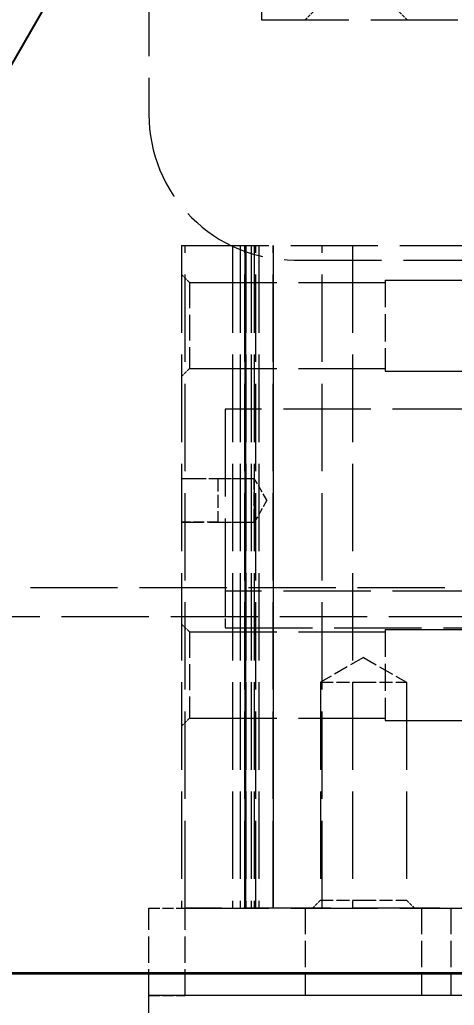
# Model space of a CAD drawing. Extents: x 0 to 18500, y -51 to 3802.
# Drawn here: x 1262.9 to 1322.6, y 1253 to 1388.3 of the extents above; entities that cross this region are included whole.
import ezdxf

# ---------------------------------------------------------------- set-up
doc = ezdxf.new("R2010")
doc.units = 0
doc.header["$MEASUREMENT"] = 0
doc.linetypes.add('DASHED', pattern=[15, 12, -3])
doc.linetypes.add('HIDDEN-HOKUTO', pattern=[3.8, 2.5, -1.3])
doc.layers.get('0').update_dxf_attribs({"linetype": 'CONTINUOUS'})
doc.layers.get('DEFPOINTS').update_dxf_attribs({"linetype": 'CONTINUOUS'})
doc.layers.add('AM_HID', color=1, linetype='HIDDEN-HOKUTO')
doc.layers.add('WORD_DIM', color=253, linetype='CONTINUOUS')
doc.styles.get("Standard").update_dxf_attribs({"font": 'romans.shx', "bigfont": 'bigfont.shx'})
doc.dimstyles.new('1-8', dxfattribs={"dimscale": 8, "dimtxt": 3.5, "dimasz": 3, "dimexe": 1, "dimexo": 0, "dimgap": 1, "dimtad": 3, "dimdsep": 46, "dimtxsty": 'Standard', "dimblk1": 'OPEN', "dimblk2": 'OPEN', "dimsah": 1, "dimcen": 0, "dimclrd": 256, "dimclre": 256, "dimclrt": 3, "dimadec": 0, "dimazin": 0, "dimtfac": 1, "dimtmove": 0, "dimatfit": 3, "dimldrblk": 'OPEN', "dimfxl": 0, "dimtolj": 1, "dimtzin": 0, "dimarcsym": 0})

# ---------------------------------------------------------------- blocks, each defined once
blk = doc.blocks.new('_OPEN')
at = {"color": 0}
for p, q in [((-1, 0.1667), (0, 0)), ((-1, -0.1667), (0, 0)), ((0, 0), (-1, 0))]:
    blk.add_line(p, q, dxfattribs=at)
blk = doc.blocks.new('*D1561')
at = {"layer": 'DEFPOINTS', "color": 0, "linetype": 'Continuous'}
for p in [(1160.62, 1690.3), (959.58, 1192.3), (1272.13, 1192.3)]:
    blk.add_point(p, dxfattribs=at)
at = {"layer": 'WORD_DIM', "linetype": 'Continuous', "lineweight": -2}
for p, q in [((1160.62, 1690.3), (951.58, 1690.3)), ((959.58, 1666.3), (959.58, 1216.3)), ((1272.13, 1192.3), (951.58, 1192.3))]:
    blk.add_line(p, q, dxfattribs=at)
at = {"layer": 'WORD_DIM', "linetype": 'Continuous', "lineweight": -2, "xscale": 24, "yscale": 24, "zscale": 24}
for p, rotation in [((959.58, 1690.3), 90), ((959.58, 1192.3), 270)]:
    blk.add_blockref('_OPEN', p, dxfattribs=dict(at, rotation=rotation))
at = {"layer": 'WORD_DIM', "color": 3, "linetype": 'Continuous', "insert": (937.58, 1441.3), "char_height": 28, "attachment_point": 5, "rotation": 90}
blk.add_mtext('\\A1;498', dxfattribs=at)
blk = doc.blocks.new('aa1')
for p, q in [((-0.4, 0.0667), (0, 0)), ((0, 0), (-1, 0)), ((-0.4, -0.0667), (0, 0))]:
    blk.add_line(p, q)
blk = doc.blocks.new('aa2')
blk.add_circle((0, 0), 1)
blk = doc.blocks.new('*D1571')
at = {"layer": 'DEFPOINTS', "color": 0, "linetype": 'Continuous'}
for p in [(1287.11, 1426.12), (984.96, 902.77), (984.96, 902.77)]:
    blk.add_point(p, dxfattribs=at)
at = {"layer": 'WORD_DIM', "linetype": 'Continuous', "lineweight": -2}
blk.add_line((1257.11, 1374.16), (1014.96, 954.74), dxfattribs=at)
at = {"layer": 'WORD_DIM', "linetype": 'Continuous', "lineweight": -2, "xscale": 60, "yscale": 60, "zscale": 60}
for name, p, rotation in [('aa1', (1287.11, 1426.12), 59.99999999999994), ('aa2', (984.96, 902.77), 240)]:
    blk.add_blockref(name, p, dxfattribs=dict(at, rotation=rotation))
at = {"layer": 'WORD_DIM', "color": 3, "linetype": 'Continuous', "insert": (1136.03, 1164.45), "char_height": 0.000008, "attachment_point": 5, "rotation": 60}
blk.add_mtext('\\A1;604.3', dxfattribs=at)

msp = doc.modelspace()

# ---------------------------------------------------------------- linework, layer by layer
at = {"color": 7, "lineweight": 35}
msp.add_line((1385.62476, 1257.30358), (1185.62476, 1257.30309), dxfattribs=at)
at = {"layer": 'AM_HID', "color": 1, "linetype": 'DASHED', "lineweight": 13}
for p, q in [((1280.62439, 1455.30333), (1280.62451, 1375.30333)), ((1296.12451, 1388.30333), (1386.12451, 1388.30358)), ((1285.12464, 1357.30333), (1386.12464, 1357.30358)), ((1285.12464, 1357.30333), (1285.12488, 1266.30333)), ((1285.625, 1266.30333), (1285.62476, 1357.30333)), ((1285.62537, 1266.30333), (1285.62513, 1357.30333)), ((1292.14234, 1357.30333), (1292.14258, 1266.30333)), ((1292.14246, 1357.30333), (1292.1427, 1266.30333)), ((1292.1427, 1357.30333), (1292.14295, 1266.30333)), ((1292.1427, 1357.30333), (1292.14295, 1266.30333)), ((1293.19239, 1357.30333), (1293.19251, 1266.30333)), ((1293.19239, 1357.30333), (1293.19263, 1266.30333)), ((1293.19263, 1357.30333), (1293.19287, 1266.30333)), ((1293.19275, 1357.30333), (1293.193, 1266.30333)), ((1293.8263, 1266.30333), (1293.82605, 1357.30333)), ((1293.82617, 1357.30333), (1293.82642, 1266.30333)), ((1293.82666, 1266.30333), (1293.82642, 1357.30333)), ((1293.82654, 1357.30333), (1293.82679, 1266.30333)), ((1293.94544, 1357.30333), (1293.94568, 1266.30333)), ((1293.94568, 1266.30333), (1293.94544, 1357.30333)), ((1293.94568, 1357.30333), (1293.94593, 1266.30333)), ((1293.94605, 1266.30333), (1293.9458, 1357.30333)), ((1294.69239, 1357.30333), (1294.69251, 1266.30333)), ((1294.69239, 1357.30333), (1294.69263, 1266.30333)), ((1294.69263, 1357.30333), (1294.69287, 1266.30333)), ((1294.69275, 1357.30333), (1294.693, 1266.30333)), ((1295.12464, 1357.30333), (1295.12488, 1266.30333)), ((1295.32849, 1266.30333), (1295.32825, 1357.30333)), ((1295.32862, 1266.30333), (1295.32837, 1357.30333)), ((1295.32874, 1266.30333), (1295.32862, 1357.30333)), ((1295.32886, 1266.30333), (1295.32862, 1357.30333)), ((1295.74231, 1357.30333), (1295.74256, 1266.30333)), ((1295.74243, 1357.30333), (1295.74268, 1266.30333)), ((1295.74268, 1357.30333), (1295.74292, 1266.30333)), ((1295.7428, 1357.30333), (1295.74292, 1266.30333)), ((1297.69471, 1266.30333), (1297.69446, 1357.30333)), ((1297.69458, 1357.30333), (1297.69483, 1266.30333)), ((1297.69495, 1266.30333), (1297.69471, 1357.30333)), ((1297.69483, 1357.30333), (1297.69507, 1266.30333)), ((1297.77991, 1266.30333), (1297.77979, 1357.30333)), ((1297.78003, 1266.30333), (1297.77979, 1357.30333)), ((1297.78028, 1266.30333), (1297.78003, 1357.30333)), ((1297.7804, 1266.30333), (1297.78015, 1357.30333)), ((1304.4668, 1266.30333), (1304.46656, 1357.30333)), ((1304.46692, 1266.30333), (1304.46668, 1357.30333)), ((1304.46704, 1266.30333), (1304.46692, 1357.30333)), ((1304.46717, 1266.30333), (1304.46692, 1357.30333)), ((1308.62464, 1357.30345), (1308.62488, 1266.30345)), ((1300.62464, 1355.30333), (1335.62464, 1355.30345)), ((1286.20716, 1352.22081), (1313.12476, 1352.22093)), ((1286.2074, 1352.22081), (1313.12488, 1352.22093)), ((1286.20752, 1352.22081), (1313.125, 1352.22081)), ((1286.20764, 1352.22081), (1313.12513, 1352.22081)), ((1313.12476, 1352.55345), (1368.12476, 1352.55358)), ((1313.12488, 1352.55333), (1368.12488, 1352.55358)), ((1313.125, 1352.55333), (1368.125, 1352.55345)), ((1313.12513, 1352.55333), (1368.12513, 1352.55345)), ((1286.20728, 1340.38585), (1313.12476, 1340.38585)), ((1286.2074, 1340.38585), (1313.12488, 1340.38585)), ((1286.20752, 1340.38585), (1313.125, 1340.38585)), ((1286.20777, 1340.38573), (1313.12525, 1340.38585)), ((1313.12476, 1340.05345), (1368.12476, 1340.05358)), ((1313.12488, 1340.05333), (1368.12488, 1340.05358)), ((1313.125, 1340.05333), (1368.12513, 1340.05345)), ((1313.12525, 1340.05333), (1368.12525, 1340.05345)), ((1341.12476, 1334.80345), (1291.12488, 1334.80333)), ((1291.12488, 1334.80333), (1291.12488, 1304.80333)), ((1291.12513, 1334.80333), (1291.12525, 1304.80333)), ((1396.33167, 1310.30358), (1185.62464, 1310.30309)), ((1341.12488, 1309.80345), (1291.12488, 1309.80333)), ((1445.62464, 1306.30382), (1185.62464, 1306.30309)), ((1291.12488, 1304.80333), (1341.12488, 1304.80345)), ((1291.12488, 1304.80333), (1341.12488, 1304.80345)), ((1286.2074, 1304.22081), (1313.12488, 1304.22093)), ((1286.20752, 1304.22081), (1313.125, 1304.22093)), ((1286.20764, 1304.22081), (1313.12513, 1304.22081)), ((1286.20777, 1304.22081), (1313.12525, 1304.22081)), ((1313.12488, 1304.55345), (1368.12488, 1304.55358)), ((1313.125, 1304.55333), (1368.125, 1304.55358)), ((1313.12513, 1304.55333), (1368.12513, 1304.55345)), ((1313.12525, 1304.55333), (1368.12537, 1304.55345)), ((1304.20728, 1297.30333), (1304.2074, 1267.38585)), ((1304.20752, 1297.30333), (1304.20764, 1267.38585)), ((1304.20764, 1297.30333), (1304.20764, 1267.38585)), ((1304.20789, 1297.30333), (1304.20789, 1267.38585)), ((1316.04236, 1297.30345), (1316.04236, 1267.38597)), ((1316.04261, 1297.30333), (1316.04261, 1267.38585)), ((1316.04261, 1297.30333), (1316.04273, 1267.38585)), ((1316.04285, 1297.30333), (1316.04297, 1267.38585)), ((1286.2074, 1292.38585), (1313.12488, 1292.38585)), ((1286.20752, 1292.38585), (1313.125, 1292.38585)), ((1286.20764, 1292.38585), (1313.12513, 1292.38585)), ((1286.20789, 1292.38573), (1313.12537, 1292.38585)), ((1313.12488, 1292.05345), (1368.12488, 1292.05358)), ((1313.125, 1292.05333), (1368.125, 1292.05358)), ((1313.12513, 1292.05333), (1368.12513, 1292.05345)), ((1313.12537, 1292.05333), (1368.12537, 1292.05345)), ((1285.12488, 1266.30333), (1386.12488, 1266.30358)), ((1395.62488, 1266.30358), (1285.62488, 1266.30333)), ((1332.625, 1254.30345), (1280.625, 1254.30333)), ((1280.62513, 1212.30333), (1280.625, 1254.30333)), ((1395.62488, 1254.30358), (1285.62488, 1254.30333))]:
    msp.add_line(p, q, dxfattribs=at)
at = {"layer": 'AM_HID', "color": 1, "linetype": 'DASHED', "lineweight": 13, "ltscale": 0.475}
msp.add_line((1296.12451, 1407.30333), (1296.12451, 1388.30333), dxfattribs=at)
at = {"layer": 'AM_HID', "color": 1, "linetype": 'DASHED', "lineweight": 13, "ltscale": 0.03827}
msp.add_line((1303.20703, 1389.38585), (1302.12464, 1388.30339), dxfattribs=at)
at = {"layer": 'AM_HID', "color": 1, "linetype": 'DASHED', "lineweight": 13, "ltscale": 0.038271}
for p, q in [((1303.20728, 1389.38585), (1302.12488, 1388.30333)), ((1286.20716, 1352.22081), (1285.12476, 1353.30333)), ((1286.20752, 1340.38585), (1285.12513, 1339.30333)), ((1286.20777, 1340.38573), (1285.12525, 1339.30333)), ((1286.20789, 1292.38573), (1285.12537, 1291.30333)), ((1304.20764, 1267.38585), (1303.12525, 1266.30333)), ((1304.20789, 1267.38585), (1303.12549, 1266.30333)), ((1316.04273, 1267.38585), (1317.12513, 1266.30333))]:
    msp.add_line(p, q, dxfattribs=at)
at = {"layer": 'AM_HID', "color": 1, "linetype": 'DASHED', "lineweight": 13, "ltscale": 0.038273}
for p, q in [((1303.2074, 1389.38585), (1302.12488, 1388.30333)), ((1303.20764, 1389.38585), (1302.12513, 1388.30333)), ((1315.04236, 1389.38585), (1316.12488, 1388.30333)), ((1315.04261, 1389.38585), (1316.12513, 1388.30333)), ((1286.2074, 1352.22081), (1285.12488, 1353.30333)), ((1286.20752, 1352.22081), (1285.125, 1353.30333)), ((1286.20764, 1352.22081), (1285.12513, 1353.30333)), ((1286.20728, 1340.38585), (1285.12476, 1339.30333)), ((1286.2074, 1340.38585), (1285.12488, 1339.30333)), ((1286.2074, 1304.22081), (1285.12488, 1305.30333)), ((1286.20752, 1304.22081), (1285.125, 1305.30333)), ((1286.20764, 1304.22081), (1285.12513, 1305.30333)), ((1286.20777, 1304.22081), (1285.12525, 1305.30333)), ((1286.2074, 1292.38585), (1285.12488, 1291.30333)), ((1286.20752, 1292.38585), (1285.125, 1291.30333)), ((1286.20764, 1292.38585), (1285.12513, 1291.30333)), ((1304.2074, 1267.38585), (1303.12488, 1266.30333)), ((1304.20764, 1267.38585), (1303.12513, 1266.30333)), ((1316.04236, 1267.38597), (1317.12488, 1266.30345)), ((1316.04261, 1267.38585), (1317.12513, 1266.30333)), ((1316.04297, 1267.38585), (1317.12549, 1266.30333))]:
    msp.add_line(p, q, dxfattribs=at)
at = {"layer": 'AM_HID', "color": 1, "linetype": 'DASHED', "lineweight": 13, "ltscale": 0.038272}
for p, q in [((1315.04212, 1389.38591), (1316.12464, 1388.30345)), ((1315.04236, 1389.38585), (1316.12488, 1388.30339))]:
    msp.add_line(p, q, dxfattribs=at)
at = {"layer": 'AM_HID', "color": 1, "linetype": 'DASHED', "lineweight": 13, "ltscale": 0.295874}
for p, q in [((1286.20716, 1352.22081), (1286.20728, 1340.38585)), ((1286.20716, 1352.22081), (1286.20728, 1340.38585)), ((1286.2074, 1352.22081), (1286.2074, 1340.38585)), ((1286.2074, 1352.22081), (1286.2074, 1340.38585)), ((1286.20752, 1352.22081), (1286.20752, 1340.38585)), ((1286.20752, 1352.22081), (1286.20752, 1340.38585)), ((1286.2074, 1304.22081), (1286.2074, 1292.38585)), ((1286.2074, 1304.22081), (1286.2074, 1292.38585)), ((1286.20752, 1304.22081), (1286.20752, 1292.38585)), ((1286.20752, 1304.22081), (1286.20752, 1292.38585)), ((1286.20764, 1304.22081), (1286.20764, 1292.38585)), ((1286.20764, 1304.22081), (1286.20764, 1292.38585))]:
    msp.add_line(p, q, dxfattribs=at)
at = {"layer": 'AM_HID', "color": 1, "linetype": 'DASHED', "lineweight": 13, "ltscale": 0.295877}
for p, q in [((1286.20764, 1352.22081), (1286.20777, 1340.38573)), ((1286.20764, 1352.22081), (1286.20777, 1340.38573)), ((1286.20777, 1304.22081), (1286.20789, 1292.38573)), ((1286.20777, 1304.22081), (1286.20789, 1292.38573))]:
    msp.add_line(p, q, dxfattribs=at)
at = {"layer": 'AM_HID', "color": 1, "linetype": 'DASHED', "lineweight": 13, "ltscale": 0.3125}
for p, q in [((1313.12476, 1352.55345), (1313.12476, 1340.05345)), ((1313.12488, 1304.55345), (1313.12488, 1292.05345))]:
    msp.add_line(p, q, dxfattribs=at)
at = {"layer": 'AM_HID', "color": 1, "linetype": 'DASHED', "lineweight": 13, "ltscale": 0.25}
for p, q in [((1285.12476, 1325.30333), (1295.12476, 1325.30333)), ((1285.12513, 1325.30333), (1295.12513, 1325.30333)), ((1285.12476, 1319.30333), (1295.12476, 1319.30333)), ((1285.12513, 1319.30333), (1295.12513, 1319.30333))]:
    msp.add_line(p, q, dxfattribs=at)
at = {"layer": 'AM_HID', "color": 1, "linetype": 'DASHED', "lineweight": 13, "ltscale": 0.125}
for p, q in [((1285.12488, 1325.30333), (1290.12488, 1325.30333)), ((1290.12488, 1325.30333), (1295.12488, 1325.30333)), ((1290.12525, 1325.30333), (1295.12525, 1325.30333)), ((1290.125, 1319.30333), (1285.125, 1319.30333)), ((1290.125, 1319.30333), (1295.125, 1319.30333)), ((1290.12525, 1319.30333), (1295.12525, 1319.30333)), ((1291.12488, 1309.80333), (1291.12488, 1304.80333)), ((1291.12525, 1309.80333), (1291.12525, 1304.80333)), ((1280.62488, 1266.30333), (1285.62488, 1266.30333)), ((1280.62488, 1254.30333), (1285.62488, 1254.30333))]:
    msp.add_line(p, q, dxfattribs=at)
at = {"layer": 'AM_HID', "color": 1, "linetype": 'DASHED', "lineweight": 13, "ltscale": 0.15}
for p, q in [((1290.12488, 1325.30333), (1290.125, 1319.30333)), ((1290.12488, 1325.30333), (1290.125, 1319.30333)), ((1295.12476, 1319.30333), (1295.12476, 1325.30333)), ((1295.12476, 1319.30333), (1295.12476, 1325.30333)), ((1295.125, 1319.30333), (1295.12488, 1325.30333)), ((1295.125, 1319.30333), (1295.12488, 1325.30333)), ((1295.12513, 1319.30333), (1295.12513, 1325.30333)), ((1295.12513, 1319.30333), (1295.12513, 1325.30333)), ((1295.12525, 1319.30333), (1295.12525, 1325.30333)), ((1295.12525, 1319.30333), (1295.12525, 1325.30333))]:
    msp.add_line(p, q, dxfattribs=at)
at = {"layer": 'AM_HID', "color": 1, "linetype": 'DASHED', "lineweight": 13, "ltscale": 0.086603}
for p, q in [((1296.85681, 1322.30333), (1295.12476, 1325.30333)), ((1296.85718, 1322.30333), (1295.12513, 1325.30333)), ((1296.8573, 1322.30333), (1295.12525, 1325.30333)), ((1296.85681, 1322.30333), (1295.12476, 1319.30333)), ((1296.85706, 1322.30333), (1295.125, 1319.30333)), ((1296.85718, 1322.30333), (1295.12513, 1319.30333)), ((1296.8573, 1322.30333), (1295.12525, 1319.30333))]:
    msp.add_line(p, q, dxfattribs=at)
at = {"layer": 'AM_HID', "color": 1, "linetype": 'DASHED', "lineweight": 13, "ltscale": 0.086604}
msp.add_line((1296.85706, 1322.30333), (1295.12488, 1325.30333), dxfattribs=at)
at = {"layer": 'AM_HID', "color": 1, "linetype": 'DASHED', "lineweight": 13, "ltscale": 0.170824}
for p, q in [((1310.12476, 1300.71984), (1304.20728, 1297.30333)), ((1310.125, 1300.71984), (1304.20752, 1297.30333)), ((1310.12513, 1300.71984), (1304.20764, 1297.30333)), ((1310.12537, 1300.71984), (1304.20789, 1297.30333)), ((1310.12513, 1300.71984), (1316.04261, 1297.30333)), ((1310.12537, 1300.71984), (1316.04285, 1297.30333))]:
    msp.add_line(p, q, dxfattribs=at)
at = {"layer": 'AM_HID', "color": 1, "linetype": 'DASHED', "lineweight": 13, "ltscale": 0.170825}
msp.add_line((1310.12476, 1300.71984), (1316.04236, 1297.30345), dxfattribs=at)
at = {"layer": 'AM_HID', "color": 1, "linetype": 'DASHED', "lineweight": 13, "ltscale": 0.170826}
msp.add_line((1310.125, 1300.71984), (1316.04261, 1297.30333), dxfattribs=at)
at = {"layer": 'AM_HID', "color": 1, "linetype": 'DASHED', "lineweight": 13, "ltscale": 0.147937}
for p, q in [((1304.20728, 1297.30333), (1310.12476, 1297.30345)), ((1304.20764, 1297.30333), (1310.12513, 1297.30333)), ((1304.20789, 1297.30333), (1310.12537, 1297.30333)), ((1310.12513, 1297.30333), (1316.04261, 1297.30333)), ((1310.12537, 1297.30333), (1316.04285, 1297.30333)), ((1304.2074, 1267.38585), (1310.12488, 1267.38585)), ((1304.20764, 1267.38585), (1310.12513, 1267.38585)), ((1310.12488, 1267.38585), (1316.04236, 1267.38597)), ((1310.12513, 1267.38585), (1316.04261, 1267.38585)), ((1310.12549, 1267.38585), (1316.04297, 1267.38585))]:
    msp.add_line(p, q, dxfattribs=at)
at = {"layer": 'AM_HID', "color": 1, "linetype": 'DASHED', "lineweight": 13, "ltscale": 0.14794}
for p, q in [((1304.20752, 1297.30333), (1310.12513, 1297.30333)), ((1310.12476, 1297.30345), (1316.04236, 1297.30345)), ((1310.125, 1297.30333), (1316.04261, 1297.30333)), ((1304.20764, 1267.38585), (1310.12525, 1267.38585)), ((1304.20789, 1267.38585), (1310.12549, 1267.38585)), ((1310.12513, 1267.38585), (1316.04273, 1267.38585))]:
    msp.add_line(p, q, dxfattribs=at)
at = {"layer": 'AM_HID', "color": 1, "linetype": 'DASHED', "lineweight": 13, "ltscale": 0.3}
for p, q in [((1280.62488, 1254.30333), (1280.62488, 1266.30333)), ((1285.62488, 1254.30333), (1285.62488, 1266.30333)), ((1285.62549, 1254.30321), (1285.62549, 1266.30321)), ((1302.12488, 1266.30333), (1302.12488, 1254.30333)), ((1302.12513, 1266.30333), (1302.12513, 1254.30333)), ((1302.12525, 1266.30333), (1302.12525, 1254.30333)), ((1302.12549, 1266.30333), (1302.12549, 1254.30333)), ((1318.12488, 1266.30345), (1318.12488, 1254.30345)), ((1318.12513, 1266.30333), (1318.12513, 1254.30333)), ((1318.12513, 1266.30333), (1318.12525, 1254.30333)), ((1318.12549, 1266.30333), (1318.12549, 1254.30333)), ((1322.12488, 1266.30345), (1322.12488, 1254.30345)), ((1322.12513, 1266.30345), (1322.12513, 1254.30345)), ((1322.12525, 1266.30333), (1322.12525, 1254.30333)), ((1322.12537, 1266.30333), (1322.12549, 1254.30333))]:
    msp.add_line(p, q, dxfattribs=at)
at = {"layer": 'AM_HID', "color": 1, "linetype": 'DASHED', "lineweight": 13}
msp.add_arc((1300.62451, 1375.30339), 20, 180.0001453, 270.0001478, dxfattribs=at)

# ---------------------------------------------------------------- dimensions: what is measured, and where the dimension line sits
at = {"layer": 'WORD_DIM', "linetype": 'Continuous'}
dim = msp.add_linear_dim(base=(959.57884, 1192.30321), p1=(1160.62403, 1690.303), p2=(1272.12574, 1192.30321), angle=90, dimstyle='1-8', dxfattribs=at)
dim.commit()
dim.dimension.update_dxf_attribs({"geometry": '*D1561', "text_midpoint": (937.57884, 1441.3031)})
at = {"layer": 'WORD_DIM', "color": 3, "linetype": 'Continuous'}
dim = msp.add_aligned_dim(p1=(1287.10765, 1426.1177), p2=(984.95541, 902.77467), distance=0, dimstyle='1-8', override={"dimtxt": 1e-06, "dimasz": 7.5, "dimgap": 0, "dimblk1": 'aa1', "dimblk2": 'aa2', "dimse1": 1, "dimse2": 1}, dxfattribs=at)
dim.commit()
dim.dimension.update_dxf_attribs({"geometry": '*D1571', "text_midpoint": (1136.03153, 1164.44619)})

doc.saveas('drawing.dxf')
